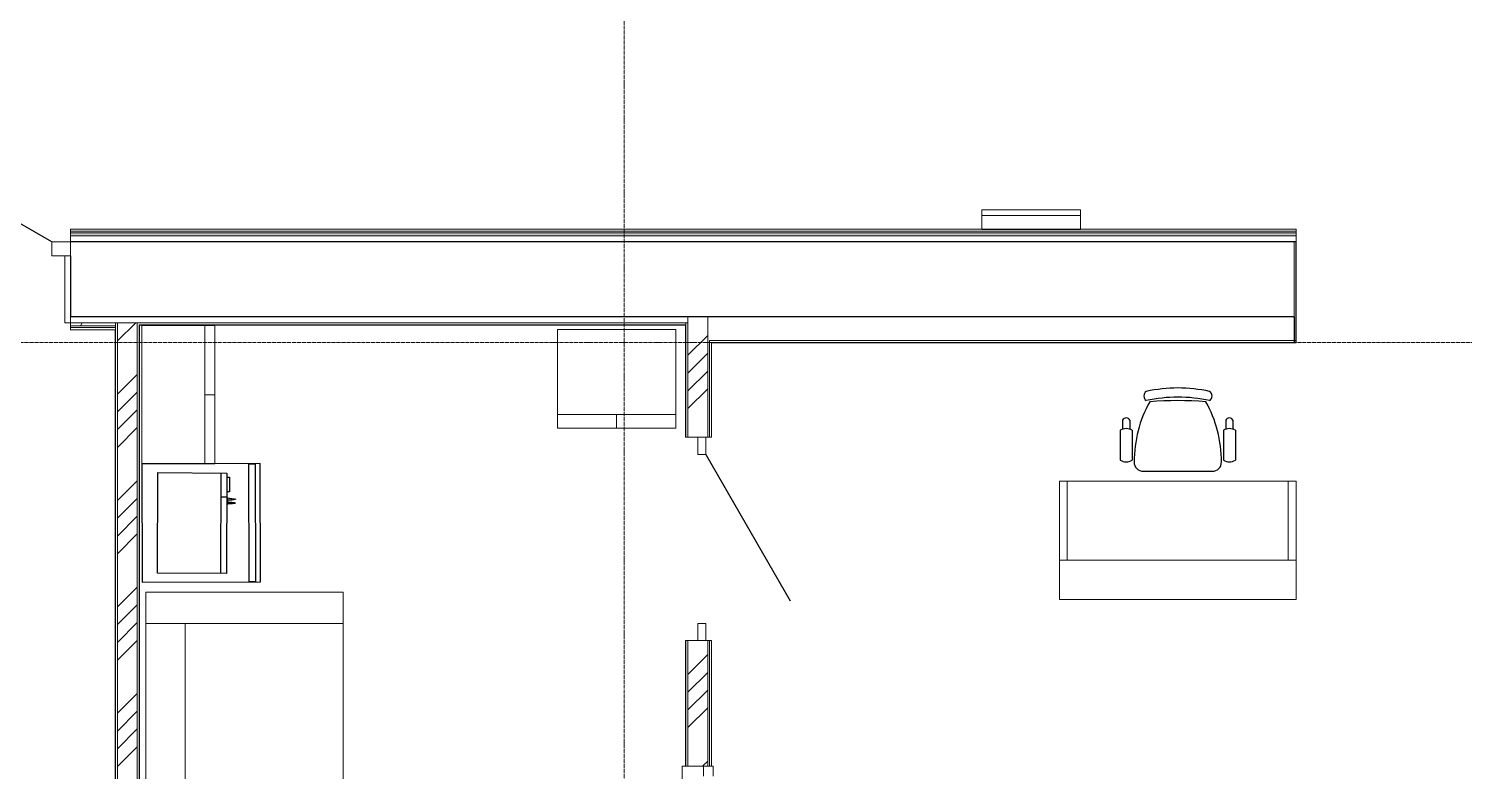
# Model space of a CAD drawing. Header units: millimetres. Extents: x -42533 to 645315, y 3457 to 82611.
# Drawn here: x 41780 to 49056, y 38599 to 42360 of the extents above; entities that cross this region are included whole.
import ezdxf

# ---------------------------------------------------------------- set-up
doc = ezdxf.new("R2010")
doc.units = ezdxf.units.MM
doc.linetypes.add('ADSK_Линия сетки', pattern=[25, 20, -2.5, 0, -2.5])
for name, color, linetype, lineweight in [('Витраж', 7, 'Continuous', 9), ('Двери', 7, 'Continuous', 9), ('Оси', 253, 'Continuous', 9), ('Перекрытие', 7, 'Continuous', 18), ('Стены внутренние', 7, 'Continuous', 18), ('Стены несущие', 7, 'Continuous', 30), ('Стены отделка', 7, 'Continuous', 30), ('Стены штриховка', 7, 'Continuous', 9), ('ТХ', 5, 'Continuous', 0), ('ШТРИХОВКА', 252, 'Continuous', 15)]:
    doc.layers.add(name, color=color, linetype=linetype, lineweight=lineweight)
doc.layers.add('ЭОМ_Лотки рабочие', color=5, linetype='Continuous')
pattern_1 = [(45, (-31496.66, 188.9), (-269.4077, 269.4077), []), (45, (-31406.86, 188.9), (-269.4077, 269.4077), []), (45, (-31317.06, 188.9), (-269.4077, 269.4077), []), (45, (-31227.26, 188.9), (-269.4077, 269.4077), [])]
pattern_2 = [(0, (557.2, 188.9), (406.4, 101.6), [33.528, -271.272, 33.528, -271.272, -1625.6]), (0, (557.2, 188.9), (406.4, 101.6), [-609.6, 33.528, -576.072, 33.528, -271.272, -711.2]), (0, (557.2, 188.9), (406.4, 101.6), [-1524, 33.528, -169.672, 33.528, -474.472]), (120, (709.6, 239.7), (-291.18818, 301.15272), [33.528, -271.272, 33.528, -271.272, -1625.6]), (120, (709.6, 239.7), (-291.18818, 301.15272), [-609.6, 33.528, -576.072, 33.528, -271.272, -711.2]), (120, (709.6, 239.7), (-291.18818, 301.15272), [-1524, 33.528, -169.672, 33.528, -474.472]), (240, (760.4, 442.9), (-115.21182, -402.75272), [33.528, -271.272, 33.528, -271.272, -1625.6]), (240, (760.4, 442.9), (-115.21182, -402.75272), [-609.6, 33.528, -576.072, 33.528, -271.272, -711.2]), (240, (760.4, 442.9), (-115.21182, -402.75272), [-1524, 33.528, -169.672, 33.528, -474.472])]

# ---------------------------------------------------------------- blocks, each defined once
blk = doc.blocks.new('ТХ 1 этаж.')
at = {"color": 252, "linetype": 'Continuous', "true_color": 0x939598}
for p, q in [((27977.1, 6485.2), (27977.1, 6334)), ((27989.1, 6536.6), (27989.1, 6491)), ((28025.8, 6536.5), (28025.8, 6490.8)), ((28037.3, 6485.2), (28037.3, 6334)), ((28500.1, 6485.2), (28500.1, 6334)), ((28511.5, 6536.5), (28511.5, 6490.8)), ((28548.3, 6536.6), (28548.2, 6491)), ((28560.3, 6485.2), (28560.3, 6334)), ((28093.6, 6277.7), (28443.8, 6277.7))]:
    blk.add_line(p, q, dxfattribs=at)
at = {"color": 252, "true_color": 0x939598}
for points in [[(23018.2, 6315.7), (23019.5, 5715.7), (23619.5, 5717.1), (23618.2, 6317.1)], [(23561, 6316), (23593, 6316.1), (23594.4, 5717), (23562.4, 5717)]]:
    blk.add_lwpolyline(points, close=True, dxfattribs=at)
at = {"color": 252, "linetype": 'Continuous', "true_color": 0x939598}
for points in [[(23098.1, 5760.9), (23099.6, 6270.6), (23449.5, 6268.7), (23447.9, 5759)], [(23452.9, 6142.6), (23462.1, 6140.7), (23488.1, 6138.8), (23495.4, 6136.9), (23482.3, 6133.2), (23452.6, 6131.5), (23473.1, 6133.3), (23482.3, 6135.1), (23476.8, 6137), (23454.7, 6140.8)], [(23474.9, 6120.3), (23452.6, 6120.4), (23476.8, 6118.4), (23486, 6118.4), (23474.9, 6116.6), (23452.6, 6114.8), (23452.6, 6124.1), (23452.6, 6131.5), (23452.9, 6140.8), (23452.9, 6142.6), (23452.6, 6137.1), (23452.6, 6131.5), (23452.6, 6122.2), (23452.6, 6114.8), (23452.6, 6111.1), (23452.6, 6109.3), (23452.6, 6111.1), (23452.6, 6114.8), (23478.6, 6114.7), (23493.3, 6116.5), (23487.8, 6118.4)], [(23452.6, 6120.4), (23452.6, 6131.5)]]:
    blk.add_lwpolyline(points, close=True, dxfattribs=at)
for points in [[(23418.2, 5759.1), (23419.8, 6268.8)], [(23449.5, 6248.3), (23462.3, 6248.2), (23462.1, 6174.1), (23449.2, 6174.1)], [(23419.5, 6148.3), (23448.9, 6148.2)]]:
    blk.add_lwpolyline(points, dxfattribs=at)
for centre, radius, start, end in [((28269.4, 5952), 747.5, 77.60199, 102.39777), ((28672.1, 6326.2), 624.5, 150.90677, 180.12147), ((28124.7, 6658.9), 28.1, 124.29147, 235.70827), ((28269.4, 5905.6), 747.5, 77.60199, 102.39777), ((28269.4, 4873.7), 1761.9, 85.39382, 94.65462), ((27865.3, 6326.2), 624.5, 359.87797, 29.10589), ((28414, 6658.9), 28.1, 304.29007, 55.70964), ((28007.5, 6528), 20.2, 24.89545, 155.33537), ((28529.9, 6528.1), 20.2, 24.89545, 155.33537), ((28007.2, 6435.2), 58.4, 58.95098, 121.04877), ((28530.2, 6435.2), 58.4, 58.95101, 121.04877), ((28007.2, 6384), 58.4, 238.95097, 301.04877), ((28530.2, 6384), 58.4, 238.95097, 301.04877), ((28093, 6323.1), 45.4, 177.81347, 270.74787), ((28444.4, 6323.1), 45.4, 269.25187, 2.18664)]:
    blk.add_arc(centre, radius, start, end, dxfattribs=at)
at = {"layer": 'ТХ', "color": 252, "true_color": 0x939598}
for p, q in [((23338.2, 6315.7), (23338.2, 7015.7)), ((23388.2, 6665.7), (23338.2, 6665.7)), ((27708.7, 6227.7), (27708.7, 5827.7)), ((28828.7, 6227.7), (28828.7, 5827.7)), ((27668.7, 5827.7), (28868.7, 5827.7)), ((24038.2, 5505.7), (23038.2, 5505.7)), ((23238.2, 3725.7), (23238.2, 5505.7))]:
    blk.add_line(p, q, dxfattribs=at)
for points in [[(27775.4, 7602.7), (27775.4, 7502.7), (27275.4, 7502.7), (27275.4, 7602.7)], [(23388.2, 6315.7), (23388.2, 7015.7), (23018.2, 7015.7), (23018.2, 6315.7)], [(25124.2, 6495.7), (25724.2, 6495.7), (25724.2, 6995.7), (25124.2, 6995.7)], [(27668.7, 5627.7), (28868.7, 5627.7), (28868.7, 6227.7), (27668.7, 6227.7)], [(23038.2, 3565.7), (23038.2, 5665.7), (24038.2, 5665.7), (24038.2, 3565.7)]]:
    blk.add_lwpolyline(points, close=True, dxfattribs=at)
for points in [[(27775.4, 7572.7), (27275.4, 7572.7)], [(25124.2, 6565.7), (25724.2, 6565.7)], [(25424.2, 6565.7), (25424.2, 6495.7)]]:
    blk.add_lwpolyline(points, dxfattribs=at)
blk = doc.blocks.new('1 этаж')
at = {"layer": 'Стены внутренние', "lineweight": 9}
h = blk.add_hatch(dxfattribs=at)
h.set_pattern_fill('FP_12', color=8, style=0, pattern_type=2)
h.set_pattern_definition(pattern_2)
h.paths.add_polyline_path([(39466.201, 9024.111), (39466.201, 9039.111), (38271.201, 9039.111), (38271.201, 9024.111), (39210.158, 9024.111)])
h.paths.add_polyline_path([(32876.642, 9024.111), (36671.201, 9024.111), (36671.201, 9039.111), (32191.201, 9039.111), (32191.201, 9024.111)])
h.paths.add_polyline_path([(40496.201, 9024.111), (40623.331, 9024.111), (40623.331, 9039.111), (40496.201, 9039.111)])
h.paths.add_polyline_path([(13876.094, 9024.111), (14200.201, 9024.111), (14200.201, 9039.111), (10503.201, 9039.111), (10503.201, 9024.111), (11764.922, 9024.111)])
h.paths.add_polyline_path([(15800.201, 9024.111), (22012.317, 9024.111), (22012.317, 9039.111), (15800.201, 9039.111)])
h.paths.add_polyline_path([(8900.486, 9024.111), (8903.201, 9024.111), (8903.201, 9039.111), (8121.287, 9039.111), (8121.287, 9024.111), (8598.164, 9024.111)])
h.paths.add_polyline_path([(25487.54, 9024.111), (26114.735, 9024.111), (26114.735, 9039.111), (23912.317, 9039.111), (23912.317, 9024.111), (25375.995, 9024.111)])
h.paths.add_polyline_path([(30671.201, 9024.111), (30671.201, 9039.111), (28054.735, 9039.111), (28054.735, 9024.111), (30237.677, 9024.111)])
h = blk.add_hatch(dxfattribs=at)
h.set_pattern_fill('FP_12', color=8, style=0, pattern_type=2)
h.set_pattern_definition(pattern_2)
h.paths.add_polyline_path([(15999.701, 8569.111), (15999.701, 8584.111), (15800.201, 8584.111), (15800.201, 8569.111), (15989.701, 8569.111)])
h.paths.add_polyline_path([(8903.201, 8569.111), (8903.201, 8584.111), (8839.287, 8584.111), (8839.287, 8569.111), (8900.486, 8569.111)])
h.paths.add_polyline_path([(13876.094, 8569.111), (14200.201, 8569.111), (14200.201, 8584.111), (10503.201, 8584.111), (10503.201, 8569.111), (11764.922, 8569.111)])
at = {"layer": 'Стены штриховка'}
h = blk.add_hatch(dxfattribs=at)
h.set_pattern_fill('ANSI34', color=8, scale=20)
h.set_pattern_definition(pattern_1)
h.paths.add_polyline_path([(19029.701, 8614.111), (18929.701, 8614.111), (18929.701, 8004.111), (19029.701, 8004.111)])
h.paths.add_polyline_path([(19029.701, 6974.111), (18929.701, 6974.111), (18929.701, 6337.392), (19029.701, 6337.392)])
h.paths.add_polyline_path([(19049.701, 3337.392), (18929.701, 3337.392), (18929.701, 2667.133), (19029.701, 2667.133), (19029.701, 2836.133), (19049.701, 2836.133)])
h = blk.add_hatch(dxfattribs=at)
h.set_pattern_fill('ANSI34', color=8, scale=20)
h.set_pattern_definition(pattern_1)
h.paths.add_polyline_path([(16138.629, 8584.111), (16038.629, 8584.111), (16038.629, 2667.133), (16138.629, 2667.133)])
at = {"layer": 'Витраж', "color": 8, "lineweight": 18}
for p, q in [((19007.701, 6337.392), (19007.701, 6287.392)), ((19057.701, 6337.392), (19007.701, 6337.392)), ((19057.701, 6287.392), (19057.701, 6337.392))]:
    blk.add_line(p, q, dxfattribs=at)
at = {"layer": 'Двери', "color": 8, "lineweight": 30}
for p, q in [((15705.201, 8994.111), (15363.121, 9191.611)), ((19019.701, 7917.111), (19447.701, 7175.793))]:
    blk.add_line(p, q, dxfattribs=at)
at = {"layer": 'Двери', "color": 8}
for p, q in [((15705.201, 8994.111), (15705.201, 8924.111)), ((15800.201, 8994.111), (15705.201, 8994.111)), ((15800.201, 8924.111), (15800.201, 8994.111)), ((15705.201, 8924.111), (15800.201, 8924.111)), ((18979.701, 8004.111), (19019.701, 8004.111)), ((18979.701, 7917.111), (18979.701, 8004.111)), ((19019.701, 8004.111), (19019.701, 7917.111)), ((19019.701, 7917.111), (18979.701, 7917.111)), ((18979.701, 7061.111), (19019.701, 7061.111)), ((18979.701, 6974.111), (18979.701, 7061.111)), ((19019.701, 7061.111), (19019.701, 6974.111)), ((19019.701, 6974.111), (18979.701, 6974.111))]:
    blk.add_line(p, q, dxfattribs=at)
at = {"layer": 'Оси', "color": 8, "linetype": 'ADSK_Линия сетки'}
for p, q in [((18606.766, -4162.595), (18606.766, 44411.9)), ((-9557.528, 8483.902), (56672.201, 8483.902))]:
    blk.add_line(p, q, dxfattribs=at)
at = {"layer": 'Перекрытие', "color": 8}
for p, q in [((15772.201, 8584.111), (15772.201, 8924.111)), ((15800.201, 8584.111), (15772.201, 8584.111)), ((18899.701, 5462.392), (18899.701, 6337.392))]:
    blk.add_line(p, q, dxfattribs=at)
at = {"layer": 'Стены несущие', "color": 8}
for p, q in [((22012.201, 8994.111), (15800.201, 8994.111)), ((22012.201, 8484.111), (22012.201, 8994.111)), ((15800.201, 8924.111), (15800.201, 8614.111)), ((22002.201, 8614.111), (15800.201, 8614.111)), ((22002.201, 8614.111), (22002.201, 8484.111)), ((22002.201, 8484.111), (22012.201, 8484.111))]:
    blk.add_line(p, q, dxfattribs=at)
at = {"layer": 'Стены отделка', "color": 8, "lineweight": 9}
for p, q in [((15800.201, 9059.111), (15800.201, 8994.111)), ((22012.317, 9059.111), (15800.201, 9059.111)), ((22012.317, 8994.111), (22012.317, 9059.111)), ((22012.201, 8994.111), (22012.317, 8994.111)), ((15800.201, 8614.111), (15800.201, 8549.111)), ((19029.701, 8494.111), (19029.701, 8614.111)), ((15800.201, 8549.111), (16028.629, 8549.111)), ((16149.701, 8584.111), (15999.701, 8584.111)), ((18929.701, 8584.111), (15999.701, 8584.111)), ((16026.629, 8549.111), (16026.629, 2257.133)), ((16138.629, 8584.111), (16138.629, 2667.133)), ((16150.629, 2699.133), (16150.629, 8572.111)), ((16150.629, 8572.111), (18917.701, 8572.111)), ((18917.701, 8572.111), (18917.701, 8004.111)), ((22012.201, 8494.111), (19038.701, 8494.111)), ((19049.701, 8004.111), (19049.701, 8482.111)), ((19049.701, 8482.111), (22012.201, 8482.111)), ((22012.201, 8482.111), (22012.201, 8484.111)), ((18917.701, 8004.111), (18979.701, 8004.111)), ((19019.701, 8004.111), (19049.701, 8004.111)), ((18979.701, 6974.111), (18917.701, 6974.111)), ((18917.701, 6974.111), (18917.701, 6337.392)), ((19049.701, 6974.111), (19019.701, 6974.111)), ((19049.701, 6337.392), (19049.701, 6974.111)), ((18899.701, 6337.392), (19049.701, 6337.392))]:
    blk.add_line(p, q, dxfattribs=at)
at = {"layer": 'Стены штриховка', "color": 8}
for p, q in [((22012.317, 9048.111), (15800.201, 9048.111)), ((22012.317, 9039.111), (15800.201, 9039.111)), ((22012.317, 9024.111), (15800.201, 9024.111)), ((22002.201, 8614.111), (22002.201, 8994.111)), ((18929.701, 8004.111), (18929.701, 8614.111)), ((15800.201, 8584.111), (15999.701, 8584.111)), ((15800.201, 8569.111), (16028.629, 8569.111)), ((15800.201, 8560.111), (16028.629, 8560.111)), ((15999.701, 8549.111), (15987.701, 8549.111)), ((16028.629, 8584.111), (16028.629, 2667.133)), ((16038.629, 8584.111), (16038.629, 2667.133)), ((16148.629, 2697.133), (16148.629, 8574.111)), ((16148.629, 8574.111), (18919.701, 8574.111)), ((18919.701, 8584.111), (18919.701, 8004.111)), ((19029.701, 8004.111), (19029.701, 8494.111)), ((19038.701, 8004.111), (19038.701, 8494.111)), ((19038.701, 8484.111), (22002.201, 8484.111)), ((18919.701, 6974.111), (18919.701, 6337.392)), ((18929.701, 6974.111), (18929.701, 6337.392)), ((19029.701, 6337.392), (19029.701, 6974.111)), ((19038.701, 6337.392), (19038.701, 6974.111))]:
    blk.add_line(p, q, dxfattribs=at)
at = {"layer": 'ЭОМ_Лотки рабочие'}
blk.add_blockref('ТХ 1 этаж.', (-6856.492, 1554.379), dxfattribs=at)

msp = doc.modelspace()

# ---------------------------------------------------------------- block references
at = {"layer": 'ШТРИХОВКА'}
msp.add_blockref('1 этаж', (26191.6, 32286.7), dxfattribs=at)

doc.saveas('drawing.dxf')
